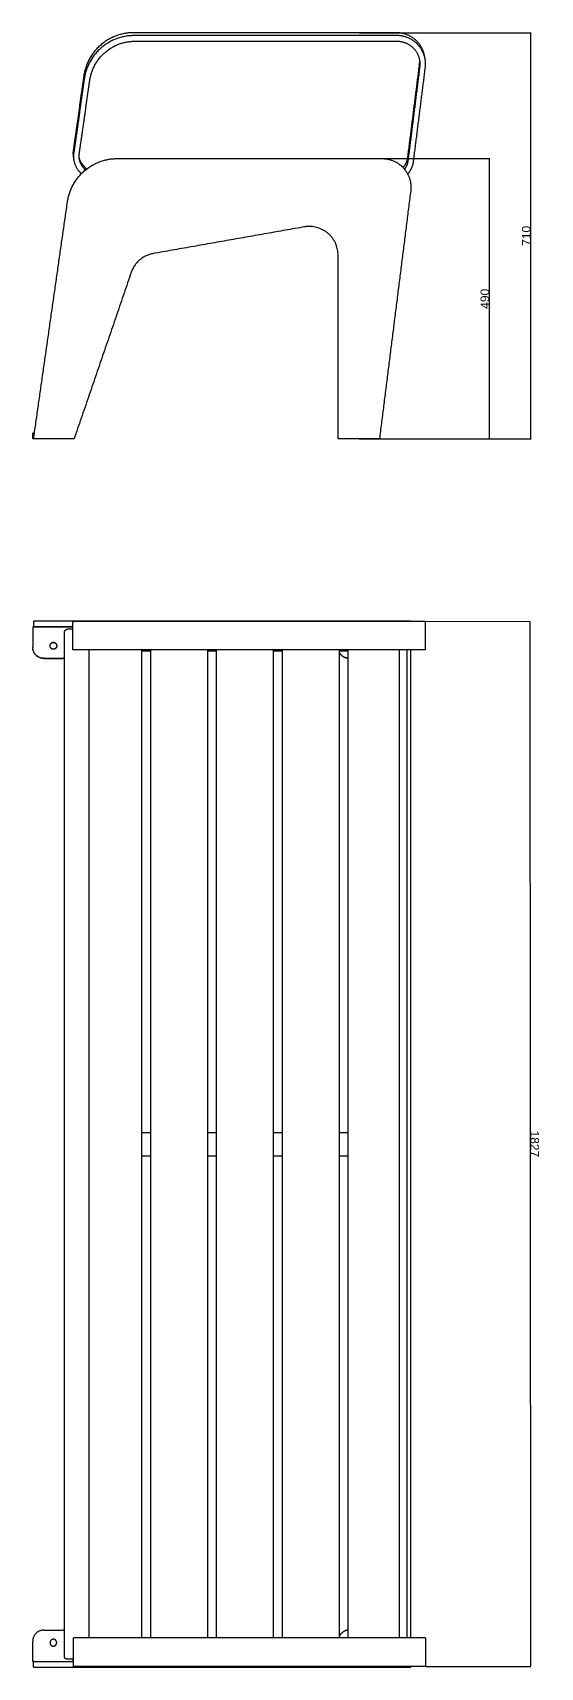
# Model space of a CAD drawing. Header units: millimetres. Extents: x -1488 to 3198, y -4194 to 3775.
# Drawn here: x 2311 to 3198, y 812 to 3668 of the extents above; entities that cross this region are included whole.
import ezdxf

# ---------------------------------------------------------------- set-up
doc = ezdxf.new("R2010")
doc.units = ezdxf.units.MM
doc.header["$MEASUREMENT"] = 0
doc.layers.add('Domyślny', color=7, linetype='Continuous', true_color=0x000000)
doc.layers.add('Utwórz2D linie widoczne', color=7, linetype='Continuous', true_color=0x000000)
doc.styles.add('Arial', font='')
doc.styles.get('Arial').set_extended_font_data('Arial')
doc.dimstyles.new('Domyślny', dxfattribs={"dimtxt": 15, "dimasz": 1, "dimexe": 0.5, "dimexo": 0.5, "dimgap": 0.25, "dimtad": 1, "dimtoh": 1, "dimdec": 0, "dimzin": 1, "dimdsep": 46, "dimtxsty": 'Arial', "dimcen": 0.5, "dimazin": 0, "dimtfac": 1, "dimtdec": 4, "dimtix": 1, "dimtmove": 1, "dimatfit": 3, "dimfxl": 0, "dimtolj": 1, "dimtzin": 1, "dimarcsym": 0})

# ---------------------------------------------------------------- blocks, each defined once
blk = doc.blocks.new('*D1')
at = {"layer": 'Defpoints', "color": 0}
for p in [(2880.8, 3668.2), (3181.6, 3668.2), (2880.8, 2958.2)]:
    blk.add_point(p, dxfattribs=at)
at = {"layer": 'Domyślny', "color": 0, "lineweight": -2}
for p, q in [((2881.3, 3668.2), (3182.1, 3668.2)), ((3181.6, 2959.2), (3181.6, 3667.2)), ((2881.3, 2958.2), (3182.1, 2958.2))]:
    blk.add_line(p, q, dxfattribs=at)
at = {"layer": 'Domyślny', "color": 0}
for points in [[(3181.7, 3667.2), (3181.4, 3667.2), (3181.6, 3668.2)], [(3181.4, 2959.2), (3181.7, 2959.2), (3181.6, 2958.2)]]:
    blk.add_solid(points, dxfattribs=at)
at = {"layer": 'Domyślny', "color": 0, "insert": (3173.7, 3313.2), "char_height": 15, "attachment_point": 5, "rotation": 90, "style": 'Arial'}
blk.add_mtext('\\A1;710', dxfattribs=at)
blk = doc.blocks.new('*D2')
at = {"layer": 'Defpoints', "color": 0}
for p in [(2880.8, 3448.2), (3109.2, 3448.2), (2880.8, 2958.2)]:
    blk.add_point(p, dxfattribs=at)
at = {"layer": 'Domyślny', "color": 0, "lineweight": -2}
for p, q in [((2881.3, 3448.2), (3109.7, 3448.2)), ((3109.2, 2959.2), (3109.2, 3447.2)), ((2881.3, 2958.2), (3109.7, 2958.2))]:
    blk.add_line(p, q, dxfattribs=at)
at = {"layer": 'Domyślny', "color": 0}
for points in [[(3109.4, 3447.2), (3109.1, 3447.2), (3109.2, 3448.2)], [(3109.1, 2959.2), (3109.4, 2959.2), (3109.2, 2958.2)]]:
    blk.add_solid(points, dxfattribs=at)
at = {"layer": 'Domyślny', "color": 0, "insert": (3101.3, 3203.2), "char_height": 15, "attachment_point": 5, "rotation": 90, "style": 'Arial'}
blk.add_mtext('\\A1;490', dxfattribs=at)
blk = doc.blocks.new('*D4')
at = {"layer": 'Defpoints', "color": 0}
for p in [(2996.7, 2639.5), (2997.6, 812.8), (3180.8, 812.9)]:
    blk.add_point(p, dxfattribs=at)
at = {"layer": 'Domyślny', "color": 0, "lineweight": -2}
for p, q in [((2997.2, 2639.5), (3180.4, 2639.6)), ((3179.9, 2638.6), (3180.8, 813.9)), ((2998.1, 812.8), (3181.3, 812.9))]:
    blk.add_line(p, q, dxfattribs=at)
at = {"layer": 'Domyślny', "color": 0}
for points in [[(3180.1, 2638.6), (3179.8, 2638.6), (3179.9, 2639.6)], [(3180.6, 813.9), (3181, 813.9), (3180.8, 812.9)]]:
    blk.add_solid(points, dxfattribs=at)
at = {"layer": 'Domyślny', "color": 0, "insert": (3188.3, 1726.3), "char_height": 15, "attachment_point": 5, "rotation": 270.0273, "style": 'Arial'}
blk.add_mtext('\\A1;1827', dxfattribs=at)

msp = doc.modelspace()

# ---------------------------------------------------------------- linework, layer by layer
at = {"layer": 'Utwórz2D linie widoczne'}
for points, weights in [([(2487.5, 3668.2), (2411.2, 3668.2), (2400.4, 3592.7)], [1, 0.755451714528, 1]), ([(2488.4, 3663.2), (2412, 3663.2), (2401.2, 3587.7)], [1, 0.755451714528, 1]), ([(2410.8, 3584.7), (2420.6, 3653.4), (2490, 3653.4)], [1, 0.755451714527, 1]), ([(2986.6, 3622.7), (2987.2, 3617.7), (2986.5, 3612.7)], [1, 0.992117915378, 1]), ([(2381.8, 3463), (2380.8, 3455.4), (2382.6, 3448)], [1, 0.982188686269, 1]), ([(2382.7, 3458), (2380.2, 3440.1), (2391.9, 3426.4)], [1, 0.911390960415, 1]), ([(2371.8, 3372.7), (2382.6, 3448.2), (2458.9, 3448.2)], [1, 0.755451714528, 1]), ([(2399.4, 3432.7), (2390.6, 3443), (2392.5, 3456.4)], [1, 0.911390960415, 1]), ([(2398.5, 3437.7), (2394, 3442.9), (2392.3, 3449.6)], [1, 0.974897029057, 1]), ([(2965.9, 3449.3), (2964.7, 3439.8), (2958.2, 3432.7)], [1, 0.95240797564, 1]), ([(2966.8, 3444.3), (2965.7, 3436.2), (2960.8, 3429.8)], [1, 0.96503582806, 1]), ([(2966.4, 3421.2), (2975, 3430.6), (2976.6, 3443.3)], [1, 0.952602019296, 1]), ([(2521.8, 3282.3), (2492.7, 3277.2), (2483.2, 3249.3)], [1, 0.861338849661, 1]), ([(2381.8, 2639.5), (2381.4, 2639.5), (2381.4, 2639.5)], [1, 0.984770321321, 0.974775844688]), ([(2330.3, 2574.9), (2311.3, 2574.9), (2311, 2594.6)], [1, 0.709806423373, 0.994650481668]), ([(2330.3, 2574.6), (2311, 2574.6), (2311, 2594.6)], [1, 0.707106781187, 1]), ([(2347.2, 2590.9), (2341.5, 2590.9), (2341.4, 2596.7)], [1, 0.711683208549, 0.990990157718]), ([(2353, 2596.7), (2352.8, 2590.9), (2347.2, 2590.9)], [0.990990157718, 0.711683208549, 1]), ([(2366.6, 2575), (2365.3, 2574.9), (2364.1, 2574.9)], [1, 0.997676954251, 1]), ([(2366.6, 2574.8), (2365.3, 2574.6), (2364.1, 2574.6)], [1, 0.997676954251, 1]), ([(2381.8, 2589.5), (2381.4, 2589.5), (2381.4, 2589.5)], [1, 0.984770321321, 0.974775844688]), ([(2862, 2575), (2851.8, 2576.1), (2847, 2585.5)], [0.960698802421, 0.808558102251, 0.872448982466]), ([(2862, 2574.7), (2851.8, 2575.8), (2847, 2585.2)], [0.960698802421, 0.808558102251, 0.872448982466]), ([(2330.3, 876.6), (2311, 876.6), (2311, 856.6)], [1, 0.707106781187, 1]), ([(2366.6, 876.4), (2365.3, 876.6), (2364.1, 876.6)], [1, 0.997676954251, 1]), ([(2382.7, 862.8), (2382.3, 862.8), (2382.3, 862.8)], [1, 0.984770321321, 0.974775844688]), ([(2862, 876.5), (2851.8, 875.4), (2847, 866)], [0.960698802421, 0.808558102251, 0.872448982466]), ([(2382.7, 812.8), (2382.3, 812.8), (2382.3, 812.8)], [1, 0.984770321321, 0.974775844688])]:
    msp.add_rational_spline(points, weights, degree=2, dxfattribs=at)
for points in [[(2946.7, 3668.2), (2717.1, 3668.2), (2487.5, 3668.2)], [(2947.6, 3663.2), (2718, 3663.2), (2488.4, 3663.2)], [(2490, 3653.4), (2718.9, 3653.4), (2947.7, 3653.4)], [(2976.6, 3443.3), (2986.9, 3525.1), (2997.2, 3607)], [(2400.4, 3592.7), (2391.1, 3527.8), (2381.8, 3463)], [(2401.2, 3587.7), (2392, 3522.8), (2382.7, 3458)], [(2392.5, 3456.4), (2401.6, 3520.5), (2410.8, 3584.7)], [(2405.2, 3429.9), (2401.8, 3433.8), (2398.5, 3437.7)], [(2403.1, 3428.3), (2401.3, 3430.5), (2399.4, 3432.7)], [(2458.9, 3448.2), (2690.4, 3448.2), (2922, 3448.2)], [(2391.9, 3426.4), (2393.9, 3424), (2395.9, 3421.7)], [(2312.6, 2958.2), (2342.2, 3165.5), (2371.8, 3372.7)], [(2971.6, 3392), (2944.3, 3175.1), (2917, 2958.2)], [(2786, 3328.9), (2653.9, 3305.6), (2521.8, 3282.3)], [(2844.7, 2958.2), (2844.7, 3118.9), (2844.7, 3279.6)], [(2483.2, 3249.3), (2433.3, 3103.8), (2383.3, 2958.2)], [(2311, 2958.2), (2311, 2963.2), (2311, 2968.2)], [(2314.1, 2968.2), (2312.5, 2968.2), (2311, 2968.2)], [(2312.6, 2958.2), (2311.8, 2958.2), (2311, 2958.2)], [(2383.3, 2958.2), (2348, 2958.2), (2312.6, 2958.2)], [(2917, 2958.2), (2880.8, 2958.2), (2844.7, 2958.2)], [(2314.1, 2629.9), (2312.5, 2629.9), (2311, 2629.9)], [(2311, 2629.9), (2311, 2629.7), (2311, 2629.6)], [(2314.1, 2629.6), (2312.5, 2629.6), (2311, 2629.6)], [(2311, 2629.6), (2311, 2612.1), (2311, 2594.6)], [(2312.6, 2639.9), (2312.6, 2639.7), (2312.6, 2639.6)], [(2371.8, 2639.9), (2342.2, 2639.9), (2312.6, 2639.9)], [(2312.6, 2639.6), (2312.6, 2634.7), (2312.6, 2629.9)], [(2371.8, 2639.6), (2342.2, 2639.6), (2312.6, 2639.6)], [(2371.8, 2629.9), (2342.9, 2629.9), (2314.1, 2629.9)], [(2371.8, 2629.6), (2342.9, 2629.6), (2314.1, 2629.6)], [(2458.9, 2639.9), (2415.4, 2639.9), (2371.8, 2639.9)], [(2458.9, 2639.6), (2415.4, 2639.6), (2371.8, 2639.6)], [(2381.4, 2629.9), (2376.6, 2629.9), (2371.8, 2629.9)], [(2381.4, 2629.6), (2376.6, 2629.6), (2371.8, 2629.6)], [(2381.4, 2589.5), (2381.4, 2614.5), (2381.4, 2639.5)], [(2400.4, 2639.5), (2391.1, 2639.5), (2381.8, 2639.5)], [(2487.5, 2639.5), (2443.9, 2639.5), (2400.4, 2639.5)], [(2922, 2639.9), (2690.4, 2639.9), (2458.9, 2639.9)], [(2922, 2639.6), (2690.4, 2639.6), (2458.9, 2639.6)], [(2946.7, 2639.5), (2717.1, 2639.5), (2487.5, 2639.5)], [(2972, 2639.9), (2972, 2639.7), (2972, 2639.6)], [(2972, 2639.6), (2972, 2639.6), (2972, 2639.5)], [(2996.7, 2639.5), (2996.7, 2614.5), (2996.7, 2589.5)], [(2366.6, 830.6), (2366.6, 1725.6), (2366.6, 2620.6)], [(2377, 2625.6), (2374.3, 2625.6), (2371.6, 2625.6)], [(2381.4, 2625.6), (2379.2, 2625.6), (2377, 2625.6)], [(2330.3, 2574.9), (2347.2, 2574.9), (2364.1, 2574.9)], [(2330.3, 2574.6), (2347.2, 2574.6), (2364.1, 2574.6)], [(2400.4, 2589.5), (2391.1, 2589.5), (2381.8, 2589.5)], [(2487.5, 2589.5), (2443.9, 2589.5), (2400.4, 2589.5)], [(2409.4, 2589.5), (2409.4, 1726.2), (2409.4, 862.8)], [(2946.7, 2589.5), (2717.1, 2589.5), (2487.5, 2589.5)], [(2501.9, 862.8), (2501.9, 1726.2), (2501.9, 2589.5)], [(2501.9, 2588.1), (2509.4, 2588.1), (2516.9, 2588.1)], [(2516.9, 2589.5), (2516.9, 1726.2), (2516.9, 862.8)], [(2616.9, 862.8), (2616.9, 1726.2), (2616.9, 2589.5)], [(2616.9, 2588.1), (2624.4, 2588.1), (2631.9, 2588.1)], [(2631.9, 2589.5), (2631.9, 1726.2), (2631.9, 862.8)], [(2731.9, 862.8), (2731.9, 1726.2), (2731.9, 2589.5)], [(2731.9, 2588.1), (2739.4, 2588.1), (2747, 2588.1)], [(2747, 2589.5), (2747, 1726.2), (2747, 862.8)], [(2847, 862.8), (2847, 1726.2), (2847, 2589.5)], [(2847, 2588.1), (2854.5, 2588.1), (2862, 2588.1)], [(2862, 2589.5), (2862, 1726.2), (2862, 862.8)], [(2952, 862.8), (2952, 1726.2), (2952, 2589.5)], [(2964.8, 2589.5), (2964.8, 1726.2), (2964.8, 862.8)], [(2971.4, 2589.5), (2971.4, 1726.2), (2971.4, 862.8)], [(2516.9, 1745.6), (2509.4, 1745.6), (2501.9, 1745.6)], [(2631.9, 1745.6), (2624.4, 1745.6), (2616.9, 1745.6)], [(2747, 1745.6), (2739.4, 1745.6), (2731.9, 1745.6)], [(2862, 1745.6), (2854.5, 1745.6), (2847, 1745.6)], [(2501.9, 1705.6), (2509.4, 1705.6), (2516.9, 1705.6)], [(2616.9, 1705.6), (2624.4, 1705.6), (2631.9, 1705.6)], [(2731.9, 1705.6), (2739.4, 1705.6), (2747, 1705.6)], [(2847, 1705.6), (2854.5, 1705.6), (2862, 1705.6)], [(2330.3, 876.6), (2347.2, 876.6), (2364.1, 876.6)], [(2382.3, 812.8), (2382.3, 837.8), (2382.3, 862.8)], [(2401.2, 862.8), (2392, 862.8), (2382.7, 862.8)], [(2488.4, 862.8), (2444.8, 862.8), (2401.2, 862.8)], [(2947.6, 862.8), (2718, 862.8), (2488.4, 862.8)], [(2516.9, 863.1), (2509.4, 863.1), (2501.9, 863.1)], [(2631.9, 863.1), (2624.4, 863.1), (2616.9, 863.1)], [(2747, 863.1), (2739.4, 863.1), (2731.9, 863.1)], [(2862, 863.1), (2854.5, 863.1), (2847, 863.1)], [(2997.6, 862.8), (2997.6, 837.8), (2997.6, 812.8)], [(2311, 821.6), (2311, 839.1), (2311, 856.6)], [(2313.4, 821.6), (2312.2, 821.6), (2311, 821.6)], [(2312.6, 811.6), (2312.6, 816.6), (2312.6, 821.6)], [(2312.6, 811.6), (2342.2, 811.6), (2371.8, 811.6)], [(2313.4, 821.6), (2342.6, 821.6), (2371.8, 821.6)], [(2377, 825.6), (2374.3, 825.6), (2371.6, 825.6)], [(2371.8, 821.6), (2377.1, 821.6), (2382.3, 821.6)], [(2371.8, 811.6), (2415.4, 811.6), (2458.9, 811.6)], [(2381.8, 825.6), (2379.4, 825.6), (2377, 825.6)], [(2382, 825.6), (2381.9, 825.6), (2381.8, 825.6)], [(2382.3, 825.6), (2382.2, 825.6), (2382, 825.6)], [(2382, 823.1), (2382, 824.3), (2382, 825.6)], [(2382.3, 823.1), (2382.2, 823.1), (2382, 823.1)], [(2401.2, 812.8), (2392, 812.8), (2382.7, 812.8)], [(2488.4, 812.8), (2444.8, 812.8), (2401.2, 812.8)], [(2458.9, 811.6), (2690.4, 811.6), (2922, 811.6)], [(2947.6, 812.8), (2718, 812.8), (2488.4, 812.8)], [(2922, 811.6), (2947, 811.6), (2972, 811.6)], [(2972, 812.8), (2972, 812.2), (2972, 811.6)]]:
    msp.add_open_spline(points, degree=2, dxfattribs=at)
for points, weights, degree, knots in [([(2996.4, 3624.3), (2994.5, 3639.7), (2984.2, 3651.3), (2969.3, 3668.2), (2946.7, 3668.2)], [1, 0.955226268773, 1, 0.911455510043, 1], 2, [0, 0, 0, 30.037275, 30.037275, 72.436081, 72.436081, 72.436081]), ([(2997.2, 3607), (3000, 3629.4), (2985.1, 3646.3), (2970.2, 3663.2), (2947.6, 3663.2)], [1, 0.911455550395, 1, 0.911455510043, 1], 2, [0, 0, 0, 42.398805, 42.398805, 84.797612, 84.797612, 84.797612]), ([(2947.7, 3653.4), (2966, 3653.4), (2977.9, 3639.6), (2989.9, 3625.8), (2987.3, 3607.7)], [1, 0.909726421687, 1, 0.909726421688, 1], 2, [0, 0, 0, 34.253731, 34.253731, 68.507462, 68.507462, 68.507462]), ([(2986.5, 3612.7), (2986.4, 3612.3), (2986.4, 3612), (2976.1, 3530.6), (2965.9, 3449.3)], [1, 0.999999978889, 0.999999957779, 0.999999978889, 1], 2, [5535.263252, 5535.263252, 5535.263252, 5535.955593, 5535.955593, 5699.947448, 5699.947448, 5699.947448]), ([(2987.3, 3607.7), (2987.3, 3607.4), (2987.2, 3607), (2977, 3525.7), (2966.8, 3444.3)], [1, 0.999999978889, 0.999999957779, 0.999999978889, 1], 2, [5535.263252, 5535.263252, 5535.263252, 5535.955593, 5535.955593, 5699.947448, 5699.947448, 5699.947448]), ([(2922, 3448.2), (2944.5, 3448.2), (2959.4, 3431.3), (2974.4, 3414.4), (2971.6, 3392)], [1, 0.911455510043, 1, 0.911455510043, 1], 2, [0, 0, 0, 42.398806, 42.398806, 84.797612, 84.797612, 84.797612]), ([(2844.7, 3279.6), (2844.7, 3329.6), (2794.7, 3329.6), (2790.3, 3329.6), (2786, 3328.9)], [1, 0.707106781187, 1, 0.996194698092, 1], 2, [0, 0, 0, 78.539816, 78.539816, 87.266463, 87.266463, 87.266463]), ([(2972, 2639.9), (2972.1, 2639.9), (2959.4, 2639.9), (2944.5, 2639.9), (2922, 2639.9)], [0.978598865953, 0.923907078944, 1, 0.911455510043, 1], 2, [906.948327, 906.948327, 906.948327, 943.384801, 943.384801, 985.783607, 985.783607, 985.783607]), ([(2972, 2639.6), (2972.1, 2639.6), (2959.4, 2639.6), (2944.5, 2639.6), (2922, 2639.6)], [0.978598865953, 0.923907078944, 1, 0.911455510043, 1], 2, [906.948327, 906.948327, 906.948327, 943.384801, 943.384801, 985.783607, 985.783607, 985.783607]), ([(2996.7, 2639.5), (2996.9, 2639.5), (2984.2, 2639.5), (2969.3, 2639.5), (2946.7, 2639.5)], [0.978598875706, 0.923907113621, 1, 0.911455510043, 1], 2, [6013.632362, 6013.632362, 6013.632362, 6050.068831, 6050.068831, 6092.467642, 6092.467642, 6092.467642]), ([(2341.4, 2596.7), (2341.4, 2596.8), (2341.4, 2596.9), (2341.4, 2602.9), (2347.2, 2602.9)], [0.991317391708, 0.995592367151, 1, 0.707106781187, 1], 2, [-9.566608, -9.566608, -9.566608, -9.424778, -9.424778, 0, 0, 0]), ([(2347.2, 2590.6), (2341.4, 2590.6), (2341.4, 2596.6), (2341.4, 2602.6), (2347.2, 2602.6)], [1, 0.707106781187, 1, 0.707106781187, 1], 2, [-18.849556, -18.849556, -18.849556, -9.424778, -9.424778, 0, 0, 0]), ([(2347.2, 2602.9), (2353, 2602.9), (2353, 2596.9), (2353, 2596.8), (2353, 2596.7)], [1, 0.707106781187, 1, 0.995592367151, 0.991317391708], 2, [-18.849556, -18.849556, -18.849556, -9.424778, -9.424778, -9.282948, -9.282948, -9.282948]), ([(2347.2, 2602.6), (2353, 2602.6), (2353, 2596.6), (2353, 2590.6), (2347.2, 2590.6)], [1, 0.707106781187, 1, 0.707106781187, 1], 2, [-18.849556, -18.849556, -18.849556, -9.424778, -9.424778, 0, 0, 0]), ([(2366.6, 2620.6), (2366.6, 2620.9), (2366.6, 2621.3), (2366.7, 2621.8), (2366.9, 2622.3), (2367.3, 2623.3), (2368, 2624.1), (2368.8, 2624.8), (2369.7, 2625.2), (2370.6, 2625.6), (2371.6, 2625.6)], [1, 0.997534077694, 1, 0.994495636235, 1, 0.977530960339, 1, 0.978588048, 1, 0.981911464837, 1], 2, [0, 0, 0, 0.702415, 0.702415, 1.752122, 1.752122, 3.875972, 3.875972, 5.949076, 5.949076, 7.853982, 7.853982, 7.853982]), ([(2996.7, 2589.5), (2996.9, 2589.5), (2984.2, 2589.5), (2969.3, 2589.5), (2946.7, 2589.5)], [0.978598875706, 0.923907113621, 1, 0.911455510043, 1], 2, [6013.632362, 6013.632362, 6013.632362, 6050.068831, 6050.068831, 6092.467642, 6092.467642, 6092.467642]), ([(2347.2, 860.6), (2341.4, 860.6), (2341.4, 854.6), (2341.4, 848.6), (2347.2, 848.6)], [1, 0.707106781187, 1, 0.707106781187, 1], 2, [-18.849556, -18.849556, -18.849556, -9.424778, -9.424778, 0, 0, 0]), ([(2347.2, 848.6), (2353, 848.6), (2353, 854.6), (2353, 860.6), (2347.2, 860.6)], [1, 0.707106781187, 1, 0.707106781187, 1], 2, [-18.849556, -18.849556, -18.849556, -9.424778, -9.424778, 0, 0, 0]), ([(2997.6, 862.8), (2997.8, 862.8), (2985.1, 862.8), (2970.2, 862.8), (2947.6, 862.8)], [0.978598875706, 0.923907113621, 1, 0.911455510043, 1], 2, [6013.632362, 6013.632362, 6013.632362, 6050.068831, 6050.068831, 6092.467642, 6092.467642, 6092.467642]), ([(2371.6, 825.6), (2371.5, 825.6), (2371.5, 825.6), (2371.4, 825.6), (2370.9, 825.6), (2370.3, 825.7), (2369.7, 825.9), (2369.1, 826.2), (2368.5, 826.6), (2368.1, 827), (2367.6, 827.5), (2367.2, 828.1), (2366.9, 828.7), (2366.7, 829.3), (2366.6, 829.9), (2366.6, 830.6)], [0.937061844883, 0.937061844883, 0.937061844883, 0.937061844883, 0.927665721754, 0.927665721754, 0.937061844883, 0.924080137468, 0.924080137468, 0.937061844883, 0.924080137468, 0.924080137468, 0.937061844883, 0.925998429072, 0.925998429072, 0.937061844883], 3, [-0.148202, -0.148202, -0.148202, -0.148202, 0, 0, 0, 1.736588, 1.736588, 1.736588, 3.778783, 3.778783, 3.778783, 5.820979, 5.820979, 5.820979, 7.705774, 7.705774, 7.705774, 7.705774]), ([(2997.6, 812.8), (2997.8, 812.8), (2985.1, 812.8), (2970.2, 812.8), (2947.6, 812.8)], [0.978598875706, 0.923907113621, 1, 0.911455510043, 1], 2, [6013.632362, 6013.632362, 6013.632362, 6050.068831, 6050.068831, 6092.467642, 6092.467642, 6092.467642])]:
    msp.add_rational_spline(points, weights, degree=degree, knots=knots, dxfattribs=at)

# ---------------------------------------------------------------- dimensions: what is measured, and where the dimension line sits
at = {"layer": 'Domyślny'}
for p1, p2, distance, picture, middle in [((2880.8, 2958.2), (2880.8, 3668.2), -300.7, '*D1', (3173.7, 3313.2)), ((2880.8, 2958.2), (2880.8, 3448.2), -228.4, '*D2', (3101.3, 3203.2)), ((2996.7, 2639.5), (2997.6, 812.8), 183.2, '*D4', (3188.3, 1726.3))]:
    dim = msp.add_aligned_dim(p1=p1, p2=p2, distance=distance, dimstyle='Domyślny', dxfattribs=at)
    dim.commit()
    dim.dimension.update_dxf_attribs({"geometry": picture, "text_midpoint": middle})

doc.saveas('drawing.dxf')
